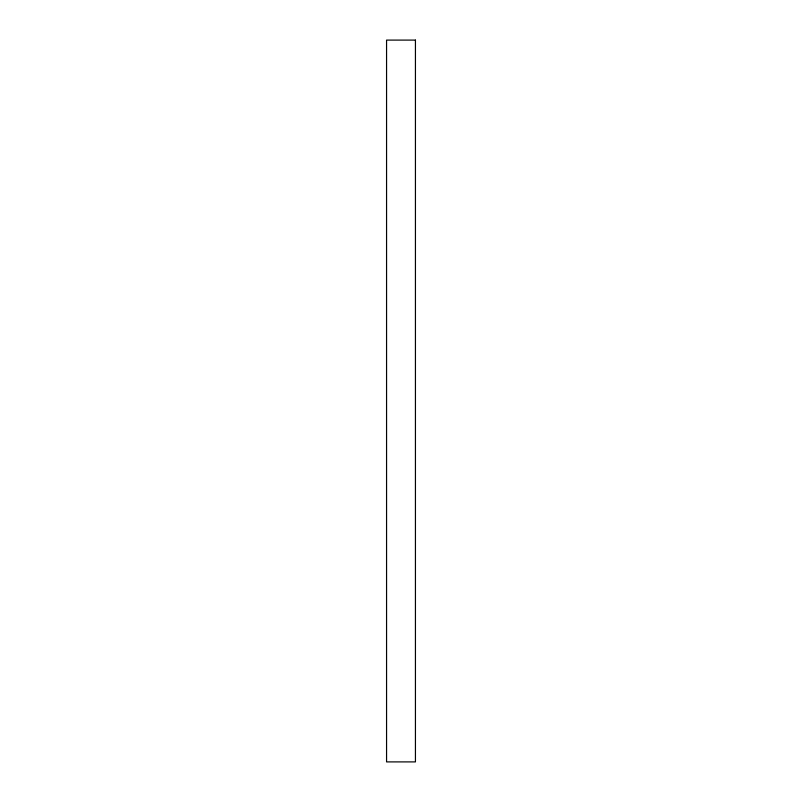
<?xml version="1.0" encoding="UTF-8"?>
<svg xmlns="http://www.w3.org/2000/svg" width="802" height="802" viewBox="0 0 802 802"><rect width="100%" height="100%" fill="white"/><g stroke="black" fill="none" stroke-linecap="round" stroke-linejoin="round"><path stroke-width="1.2" d="M415.436 40.1L386.564 40.1L386.564 761.9L415.436 761.9L415.436 40.1"/></g></svg>
